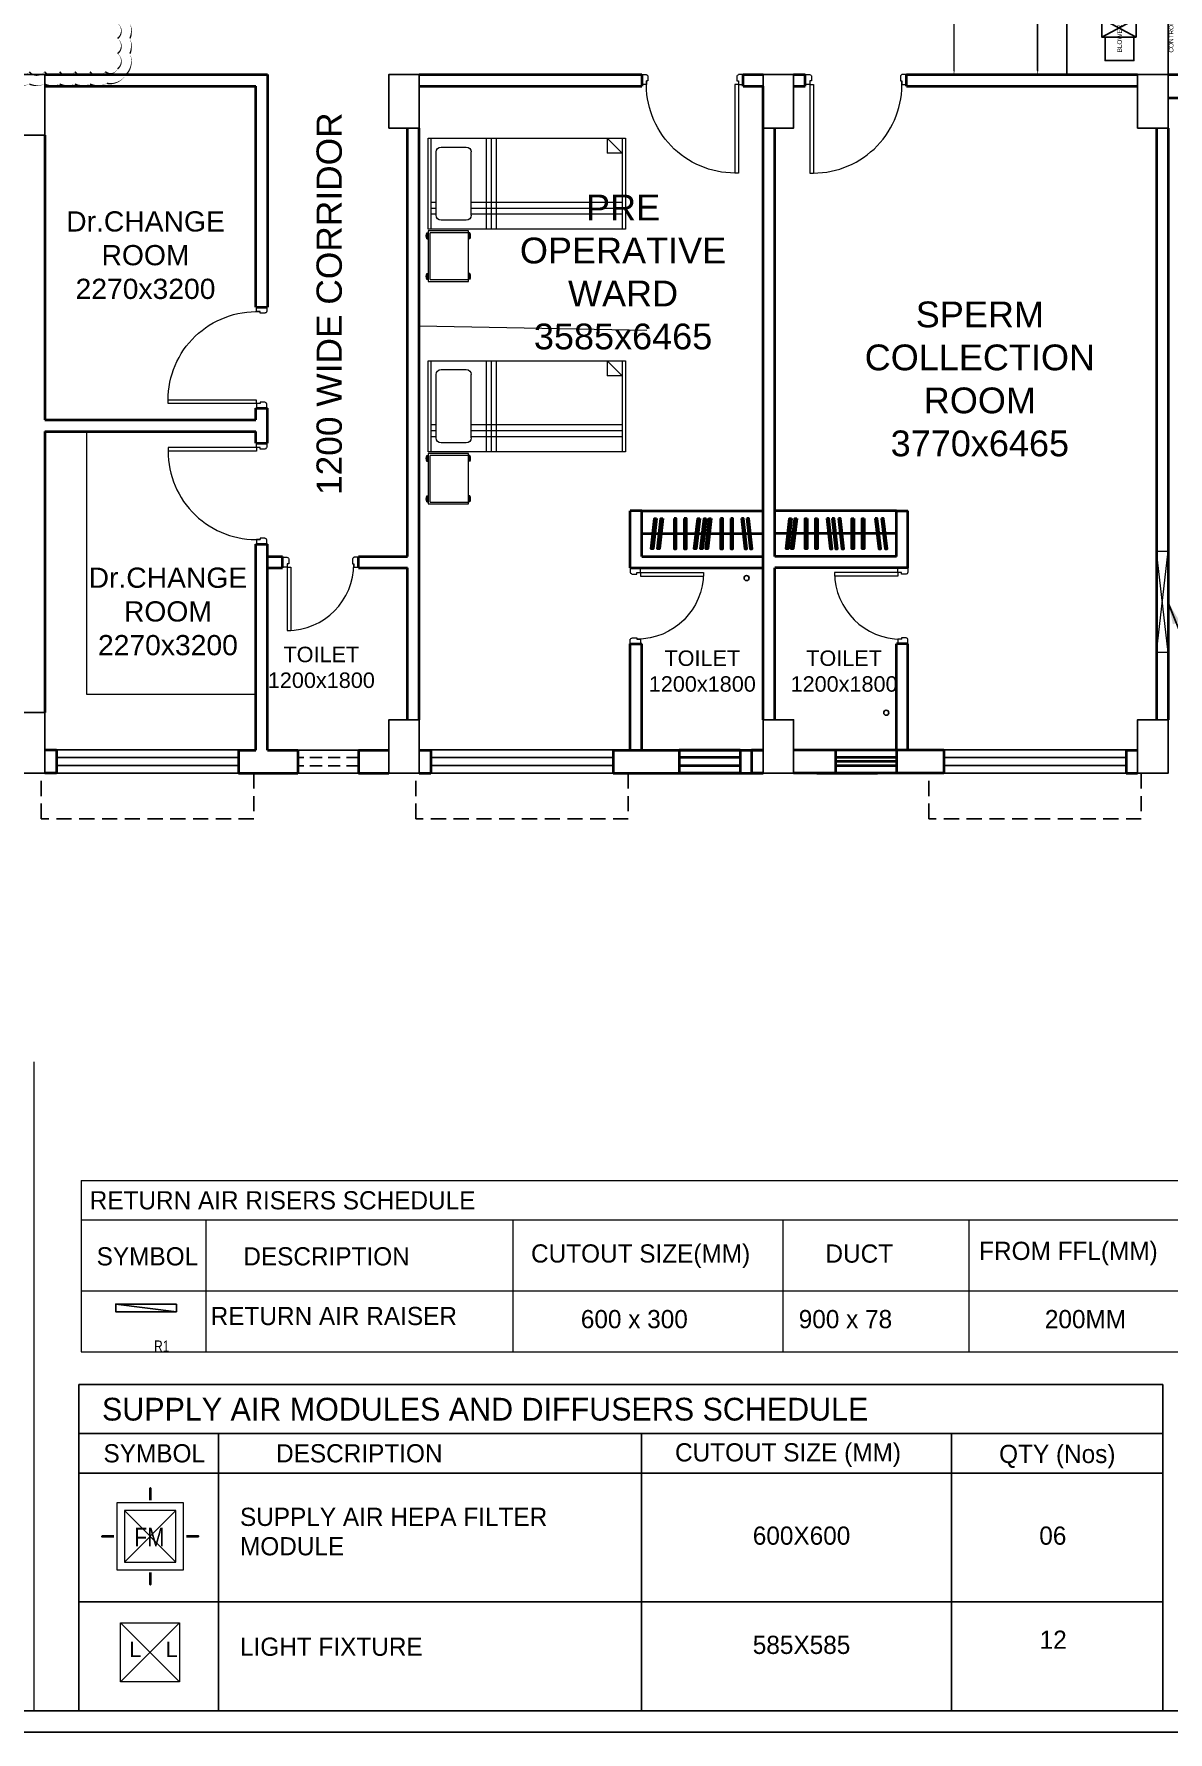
# Model space of a CAD drawing. Header units: millimetres. Extents: x 1327414 to 2139344, y -346496 to -91575.
# Drawn here: x 2096652 to 2107859, y -266856 to -250066 of the extents above; entities that cross this region are included whole.
import ezdxf
from ezdxf.enums import TextEntityAlignment as Align

# ---------------------------------------------------------------- set-up
doc = ezdxf.new("R2010")
doc.units = ezdxf.units.MM
doc.header["$LTSCALE"] = 600
doc.header["$MEASUREMENT"] = 0
doc.header["$PDMODE"] = 35
doc.linetypes.add('DASHED', pattern=[0.75, 0.5, -0.25])
doc.linetypes.add('HIDDEN', pattern=[0.375, 0.25, -0.125])
for name, color, linetype in [('AIR SHOWER', 7, 'Continuous'), ('col', 5, 'Continuous'), ('Dimensions', 7, 'Continuous'), ('Lines', 7, 'Continuous'), ('MEP_HVAC_DRAIN_PIPE', 7, 'Continuous'), ('RCP Legend', 7, 'Continuous'), ('TEXT', 6, 'Continuous'), ('wall', 1, 'Continuous'), ('Window', 4, 'Continuous')]:
    doc.layers.add(name, color=color, linetype=linetype)
for name, color, linetype, lineweight in [('DIM', 7, 'Continuous', 0), ('DOOR', 144, 'Continuous', 13), ('ELBOW_FLANGE', 7, 'Continuous', 0), ('funiture', 30, 'Continuous', 13), ('furniture', 30, 'Continuous', 9), ('MEP_HVAC_RA_RAISERS', 3, 'Continuous', 30), ('MEP_HVAC_SUPPLY_DIFFUSER', 5, 'Continuous', 30), ('P-Wall', 8, 'Continuous', 35), ('Supply Diffusers', 3, 'Continuous', 0), ('toi-fix', 46, 'Continuous', 9), ('WIN', 151, 'Continuous', 9)]:
    doc.layers.add(name, color=color, linetype=linetype, lineweight=lineweight)
doc.layers.add('ELE-42W EMERGENCY DOWN LIGHT', color=7, linetype='Continuous', lineweight=0, true_color=0x608ec6)
doc.styles.add('ARIAL', font='arial.ttf')
doc.styles.add('ARIEL', font='sanss___.ttf', dxfattribs={"width": 0.75})
doc.styles.add('ROMAN', font='arial.ttf', dxfattribs={"width": 0.8})
doc.styles.add('ROMANS', font='romans.shx')
doc.styles.get("Standard").update_dxf_attribs({"font": 'stylu.ttf'})
doc.linetypes.add('ZIGZAG', pattern='A,0.0001,-0.2,[131,ltypeshp.shx,S=0.2,R=0,X=-0.2,Y=0],-0.4,[131,ltypeshp.shx,S=0.2,R=180,X=0.2,Y=0],-0.2', length=0.8001)
doc.dimstyles.new('AEPL1', dxfattribs={"dimtxt": 100, "dimasz": 40, "dimexe": 1.25, "dimexo": 5, "dimtad": 0, "dimdec": 0, "dimtxsty": 'ROMANS', "dimcen": 2.5, "dimclrd": 250, "dimclre": 250, "dimclrt": 7, "dimadec": 0, "dimazin": 0, "dimtfac": 1, "dimtdec": 0, "dimtmove": 0, "dimatfit": 3, "dimfxl": 0, "dimlwd": 0, "dimlwe": 0, "dimarcsym": 0})
doc.dimstyles.new('BIGDFD', dxfattribs={"dimtxt": 8, "dimasz": 4, "dimexe": 1, "dimexo": 2, "dimtad": 1, "dimlfac": 10, "dimtxsty": 'Standard', "dimcen": 2.5, "dimclrd": 5, "dimclre": 3, "dimclrt": 1, "dimadec": 0, "dimazin": 0, "dimtfac": 1, "dimtmove": 0, "dimatfit": 3, "dimfxl": 0, "dimarcsym": 0})
doc.dimstyles.new('BIGDFD$0', dxfattribs={"dimtxt": 8, "dimasz": 4, "dimexe": 1, "dimexo": 2, "dimtad": 1, "dimlfac": 10, "dimtxsty": 'Standard', "dimcen": 2.5, "dimclrd": 5, "dimclre": 3, "dimclrt": 1, "dimadec": 0, "dimazin": 0, "dimtfac": 1, "dimtmove": 0, "dimatfit": 3, "dimfxl": 0, "dimarcsym": 0})
doc.dimstyles.get("Standard").update_dxf_attribs({"dimscale": 1.5, "dimtxt": 150, "dimasz": 150, "dimexe": 100, "dimexo": 100, "dimgap": 0.25, "dimtad": 0, "dimdec": 0, "dimzin": 0, "dimdsep": 46, "dimtxsty": 'ARIAL', "dimcen": 0.09, "dimdle": 100, "dimclrd": 7, "dimclre": 7, "dimclrt": 7, "dimadec": 0, "dimazin": 0, "dimtfac": 1, "dimtdec": 0, "dimtofl": 0, "dimtmove": 0, "dimatfit": 3, "dimfxl": 0, "dimtolj": 1, "dimtzin": 0, "dimarcsym": 0})

# ---------------------------------------------------------------- blocks, each defined once
blk = doc.blocks.new('A$C45A5314D')
at = {"layer": 'furniture', "color": 8, "ltscale": 0.75}
for p, q in [((-1962, 946), (-1950, 946)), ((-1962, 946), (-1950, 946)), ((-1962, 946), (-1962, 887)), ((-1962, 944), (-1950, 944)), ((-1962, 943), (-1950, 943)), ((-1962, 941), (-1950, 941)), ((-1962, 939), (-1950, 939)), ((-1962, 936), (-1950, 936)), ((-1962, 932), (-1950, 932)), ((-1962, 927), (-1950, 927)), ((-1962, 921), (-1950, 921)), ((-1962, 913), (-1950, 913)), ((-1962, 907), (-1950, 907)), ((-1962, 902), (-1950, 902)), ((-1962, 898), (-1950, 898)), ((-1962, 895), (-1950, 895)), ((-1962, 892), (-1950, 892)), ((-1962, 891), (-1950, 891)), ((-1962, 889), (-1950, 889)), ((-1962, 888), (-1950, 888)), ((-1962, 887), (-1950, 887)), ((-1950, 967), (-1550, 967)), ((-1950, 467), (-1950, 967)), ((-1930, 948), (-1930, 487)), ((-1930, 948), (-1550, 948)), ((-1550, 967), (-1550, 467)), ((-1538, 946), (-1550, 946)), ((-1538, 946), (-1550, 946)), ((-1538, 944), (-1550, 944)), ((-1538, 943), (-1550, 943)), ((-1538, 941), (-1550, 941)), ((-1538, 939), (-1550, 939)), ((-1538, 936), (-1550, 936)), ((-1538, 932), (-1550, 932)), ((-1538, 927), (-1550, 927)), ((-1538, 921), (-1550, 921)), ((-1538, 913), (-1550, 913)), ((-1538, 907), (-1550, 907)), ((-1538, 902), (-1550, 902)), ((-1538, 898), (-1550, 898)), ((-1538, 895), (-1550, 895)), ((-1538, 892), (-1550, 892)), ((-1538, 891), (-1550, 891)), ((-1538, 889), (-1550, 889)), ((-1538, 888), (-1550, 888)), ((-1538, 887), (-1550, 887)), ((-1538, 946), (-1538, 887)), ((-1962, 545), (-1950, 545)), ((-1962, 545), (-1950, 545)), ((-1962, 545), (-1962, 486)), ((-1962, 543), (-1950, 543)), ((-1962, 542), (-1950, 542)), ((-1962, 540), (-1950, 540)), ((-1962, 538), (-1950, 538)), ((-1962, 535), (-1950, 535)), ((-1962, 531), (-1950, 531)), ((-1962, 526), (-1950, 526)), ((-1962, 520), (-1950, 520)), ((-1962, 512), (-1950, 512)), ((-1962, 506), (-1950, 506)), ((-1538, 545), (-1550, 545)), ((-1538, 545), (-1550, 545)), ((-1538, 543), (-1550, 543)), ((-1538, 542), (-1550, 542)), ((-1538, 540), (-1550, 540)), ((-1538, 538), (-1550, 538)), ((-1538, 535), (-1550, 535)), ((-1538, 531), (-1550, 531)), ((-1538, 526), (-1550, 526)), ((-1538, 520), (-1550, 520)), ((-1538, 512), (-1550, 512)), ((-1538, 506), (-1550, 506)), ((-1538, 545), (-1538, 486)), ((-1962, 501), (-1950, 501)), ((-1962, 497), (-1950, 497)), ((-1962, 494), (-1950, 494)), ((-1962, 491), (-1950, 491)), ((-1962, 490), (-1950, 490)), ((-1962, 488), (-1950, 488)), ((-1962, 487), (-1950, 487)), ((-1962, 486), (-1950, 486)), ((-1962, 486), (-1950, 486)), ((-1550, 467), (-1950, 467)), ((-1550, 487), (-1930, 487)), ((-1538, 501), (-1550, 501)), ((-1538, 497), (-1550, 497)), ((-1538, 494), (-1550, 494)), ((-1538, 491), (-1550, 491)), ((-1538, 490), (-1550, 490)), ((-1538, 488), (-1550, 488)), ((-1538, 487), (-1550, 487)), ((-1538, 486), (-1550, 486))]:
    blk.add_line(p, q, dxfattribs=at)
at = {"layer": 'furniture', "color": 8}
for p, q in [((0, 450), (-1950, 450)), ((-1950, 450), (-1950, -450)), ((-1920, 450), (-1920, -450)), ((-1572, 362), (-1820, 362)), ((-1377, -450), (-1377, 450)), ((-1327, -450), (-1327, 450)), ((-1277, -450), (-1277, 450)), ((-30, -450), (-30, 450)), ((0, -450), (0, 450)), ((-1920, 300), (-1869, 300)), ((-1920, 241), (-1869, 241)), ((-1920, 182), (-1869, 182)), ((-1869, 313), (-1869, -313)), ((-1523, 313), (-1523, -313)), ((-1523, 300), (-30, 300)), ((-1523, 241), (-30, 241)), ((-1523, 182), (-30, 182)), ((-180, -450), (-30, -300)), ((-180, -450), (-180, -300)), ((-30, -300), (-180, -300)), ((-1950, -450), (0, -450)), ((-1820, -362), (-1572, -362))]:
    blk.add_line(p, q, dxfattribs=at)
at = {"layer": 'furniture', "color": 8, "ltscale": 0.75}
for centre, start, end in [((-1876, 917), 161.0754, 198.9247), ((-1624, 917), 341.0754, 18.9247), ((-1876, 516), 161.0754, 198.9247), ((-1624, 516), 341.0754, 18.9247)]:
    blk.add_arc(centre, 91.1, start, end, dxfattribs=at)
at = {"layer": 'furniture', "color": 8}
for centre, start, end in [((-1820, 313), 90, 180), ((-1572, 313), 0, 90), ((-1820, -313), 180, 270), ((-1572, -313), 270, 0)]:
    blk.add_arc(centre, 49.2, start, end, dxfattribs=at)
blk = doc.blocks.new('A$C19B8274B')
at = {"layer": 'DOOR'}
blk.add_line((-45, 925), (-80, 925), dxfattribs=at)
at = {"layer": 'DOOR', "color": 8}
for p, q in [((-80, 50), (-80, 925)), ((-45, 50), (-45, 925)), ((-45, 50), (-80, 50)), ((-955, -50), (-955, -47.5)), ((-940, -35), (-942.5, -35)), ((-60, -35), (-57.5, -35)), ((-45, -50), (-45, -47.5))]:
    blk.add_line(p, q, dxfattribs=at)
for points in [[(-940, 15), (-955, 15), (-955, 50), (-1000, 50), (-1000, -50), (-955, -50)], [(-940, -35), (-940, 15)], [(-60, 15), (-45, 15), (-45, 50), (0, 50), (0, -50), (-45, -50)], [(-60, -35), (-60, 15)]]:
    blk.add_lwpolyline(points, dxfattribs=at)
for centre, radius, start, end in [((-80, 50), 875, 90, 182.29244), ((-955, -35), 12.5, 270, 0), ((-45, -35), 12.5, 180, 270)]:
    blk.add_arc(centre, radius, start, end, dxfattribs=at)
blk = doc.blocks.new('750')
at = {"layer": 'DOOR', "color": 8}
for p, q in [((-50, 705), (-47.5, 705)), ((-35, 690), (-35, 692.5)), ((-50, 45), (-47.5, 45)), ((-35, 60), (-35, 57.5)), ((50, 45), (50, 80)), ((50, 80), (675, 80)), ((50, 45), (675, 45)), ((675, 45), (675, 80))]:
    blk.add_line(p, q, dxfattribs=at)
for points in [[(15, 690), (15, 705), (50, 705), (50, 750), (-50, 750), (-50, 705)], [(-35, 690), (15, 690)], [(15, 60), (15, 45), (50, 45), (50, 0), (-50, 0), (-50, 45)], [(-35, 60), (15, 60)]]:
    blk.add_lwpolyline(points, dxfattribs=at)
for centre, radius, start, end in [((-35, 705), 12.5, 180, 270), ((15, 45), 660, 0, 90), ((-35, 45), 12.5, 90, 180)]:
    blk.add_arc(centre, radius, start, end, dxfattribs=at)
blk = doc.blocks.new('W1800')
at = {"layer": 'wall', "color": 7}
for p, q in [((0, -58), (0, 173)), ((1800, 173), (1800, -58))]:
    blk.add_line(p, q, dxfattribs=at)
at = {"layer": 'Window'}
for p, q in [((0, 173), (1800, 173)), ((0, 98), (1800, 98)), ((1800, 18), (0, 18)), ((1800, -58), (0, -58))]:
    blk.add_line(p, q, dxfattribs=at)
blk = doc.blocks.new('*D141')
at = {"layer": 'AIR SHOWER', "color": 3, "lineweight": -2, "transparency": 16777216}
for p, q in [((72.8, 197.7), (72.8, 215.6)), ((162.8, 197.7), (162.8, 215.6))]:
    blk.add_line(p, q, dxfattribs=at)
at = {"layer": 'AIR SHOWER', "color": 5, "lineweight": -2, "transparency": 16777216}
blk.add_line((76.8, 214.6), (158.8, 214.6), dxfattribs=at)
at = {"layer": 'AIR SHOWER', "color": 5, "linetype": 'ByBlock', "transparency": 16777216}
for points in [[(76.8, 215.3), (76.8, 214), (72.8, 214.6)], [(158.8, 214), (158.8, 215.3), (162.8, 214.6)]]:
    blk.add_solid(points, dxfattribs=at)
at = {"layer": 'Defpoints', "color": 0, "linetype": 'ByBlock', "transparency": 16777216}
for p in [(162.8, 214.6), (72.8, 195.7), (162.8, 195.7)]:
    blk.add_point(p, dxfattribs=at)
at = {"layer": 'AIR SHOWER', "color": 1, "linetype": 'ByBlock', "transparency": 16777216, "insert": (130.4, 219.3), "char_height": 8, "attachment_point": 5}
blk.add_mtext('W1:900', dxfattribs=at)
blk = doc.blocks.new('*D142')
at = {"layer": 'AIR SHOWER', "color": 3, "lineweight": -2, "transparency": 16777216}
for p, q in [((0, 202.2), (0, 230.1)), ((170, 202.2), (170, 230.1))]:
    blk.add_line(p, q, dxfattribs=at)
at = {"layer": 'AIR SHOWER', "color": 5, "lineweight": -2, "transparency": 16777216}
blk.add_line((166, 229.1), (4, 229.1), dxfattribs=at)
at = {"layer": 'AIR SHOWER', "color": 5, "linetype": 'ByBlock', "transparency": 16777216}
for points in [[(4, 229.7), (4, 228.4), (0, 229.1)], [(166, 228.4), (166, 229.7), (170, 229.1)]]:
    blk.add_solid(points, dxfattribs=at)
at = {"layer": 'Defpoints', "color": 0, "linetype": 'ByBlock', "transparency": 16777216}
for p in [(0, 229.1), (0, 200.2), (170, 200.2)]:
    blk.add_point(p, dxfattribs=at)
at = {"layer": 'AIR SHOWER', "color": 1, "linetype": 'ByBlock', "transparency": 16777216, "insert": (115.3, 233.7), "char_height": 8, "attachment_point": 5}
blk.add_mtext('W:1700', dxfattribs=at)
blk = doc.blocks.new('nolllw new')
for p, q in [((-139, 14), (-138, 15)), ((-124, 16), (-137, 16)), ((-123, 15), (-107, -15)), ((-113, 14), (-3, 14)), ((8, 15), (-8, -15)), ((9, 16), (22, 16)), ((23, 14), (23, 16)), ((23, 14), (23, 15)), ((-100, -16), (-106, -16)), ((-15, -16), (-9, -16))]:
    blk.add_line(p, q)
at = {"color": 19}
for p, q in [((-124, 16), (-58, 16)), ((9, 16), (-58, 16)), ((-100, -34), (-15, -34))]:
    blk.add_line(p, q, dxfattribs=at)
at = {"color": 1}
for p, q in [((-75, 15), (-75, 11)), ((-41, 15), (-41, 11)), ((-100, -27), (-100, -34)), ((-15, -27), (-15, -34))]:
    blk.add_line(p, q, dxfattribs=at)
at = {"color": 3}
for p, q in [((-113, -5), (-113, -13)), ((-110, -16), (-110, -16)), ((-109, -17), (-101, -34)), ((-100, -34), (-100, -34)), ((-15, -34), (-15, -34)), ((-7, -17), (-14, -34)), ((-6, -16), (-5, -16)), ((-2, -5), (-2, -13))]:
    blk.add_line(p, q, dxfattribs=at)
for centre, radius, start, end in [((-137, 15), 1, 90, 159.381), ((-124, 15), 1, 27.8597, 90), ((9, 15), 1, 90, 152.1403), ((22, 15), 1, 20.619, 90), ((-106, -15), 1, 207.8597, 270), ((-100, -15), 1, 270, 343.3261), ((-61, -27), 40.2, 161.5212, 163.3261), ((-54, -27), 40.2, 16.6739, 18.4788), ((-15, -15), 1, 196.6739, 270), ((-9, -15), 1, 270, 332.1403)]:
    blk.add_arc(centre, radius, start, end)
at = {"color": 1}
for centre, radius, start, end in [((-61, -27), 39.2, 111.5891, 180), ((-74, 15), 0.396, 106.6984, 167.5275), ((-76, 11), 1, 291.5891, 0), ((-41, 15), 0.396, 12.4725, 73.3016), ((-40, 11), 1, 180, 248.4109), ((-54, -27), 39.2, 0, 68.4109)]:
    blk.add_arc(centre, radius, start, end, dxfattribs=at)
at = {"color": 3}
for centre, radius, start, end in [((-110, -13), 3, 180, 270), ((-110, -17), 1, 24.7129, 90), ((-100, -34), 0.5, 204.7129, 270), ((-15, -34), 0.5, 270, 335.2871), ((-6, -17), 1, 90, 155.2871), ((-5, -13), 3, 270, 0)]:
    blk.add_arc(centre, radius, start, end, dxfattribs=at)
blk = doc.blocks.new('*D144')
at = {"layer": 'AIR SHOWER', "color": 3, "lineweight": -2, "transparency": 16777216}
for p, q in [((172, 200.2), (208, 200.2)), ((172, 100.2), (208, 100.2))]:
    blk.add_line(p, q, dxfattribs=at)
at = {"layer": 'AIR SHOWER', "color": 5, "lineweight": -2, "transparency": 16777216}
blk.add_line((207, 104.2), (207, 196.2), dxfattribs=at)
at = {"layer": 'AIR SHOWER', "color": 5, "linetype": 'ByBlock', "transparency": 16777216}
for points in [[(207.7, 196.2), (206.4, 196.2), (207, 200.2)], [(206.4, 104.2), (207.7, 104.2), (207, 100.2)]]:
    blk.add_solid(points, dxfattribs=at)
at = {"layer": 'Defpoints', "color": 0, "linetype": 'ByBlock', "transparency": 16777216}
for p in [(170, 200.2), (207, 200.2), (170, 100.2)]:
    blk.add_point(p, dxfattribs=at)
at = {"layer": 'AIR SHOWER', "color": 1, "linetype": 'ByBlock', "transparency": 16777216, "insert": (202.4, 155.3), "char_height": 8, "attachment_point": 5, "rotation": 90}
blk.add_mtext('D:1000', dxfattribs=at)
blk = doc.blocks.new('*D145')
at = {"layer": 'AIR SHOWER', "color": 3, "lineweight": -2, "transparency": 16777216}
for p, q in [((166, 195.7), (188.8, 195.7)), ((166, 104.7), (188.8, 104.7))]:
    blk.add_line(p, q, dxfattribs=at)
at = {"layer": 'AIR SHOWER', "color": 5, "lineweight": -2, "transparency": 16777216}
blk.add_line((187.8, 191.7), (187.8, 108.7), dxfattribs=at)
at = {"layer": 'AIR SHOWER', "color": 5, "linetype": 'ByBlock', "transparency": 16777216}
for points in [[(188.5, 191.7), (187.2, 191.7), (187.8, 195.7)], [(187.2, 108.7), (188.5, 108.7), (187.8, 104.7)]]:
    blk.add_solid(points, dxfattribs=at)
at = {"layer": 'Defpoints', "color": 0, "linetype": 'ByBlock', "transparency": 16777216}
for p in [(164, 195.7), (164, 104.7), (187.8, 104.7)]:
    blk.add_point(p, dxfattribs=at)
at = {"layer": 'AIR SHOWER', "color": 1, "linetype": 'ByBlock', "transparency": 16777216, "insert": (183.2, 150.2), "char_height": 8, "attachment_point": 5, "rotation": 90}
blk.add_mtext('D1:910', dxfattribs=at)
blk = doc.blocks.new('*D165')
at = {"layer": 'Defpoints', "color": 0, "transparency": 16777216}
for p in [(2105744, -248166), (2106196, -248166), (2106196, -250466)]:
    blk.add_point(p, dxfattribs=at)
at = {"layer": 'Dimensions', "color": 250, "lineweight": 0, "transparency": 16777216}
for p, q in [((2106191, -248166), (2105743, -248166)), ((2105744, -248206), (2105744, -249139)), ((2105744, -250426), (2105744, -249492)), ((2106191, -250466), (2105743, -250466))]:
    blk.add_line(p, q, dxfattribs=at)
at = {"layer": 'Dimensions', "color": 250, "transparency": 16777216}
for points in [[(2105751, -248206), (2105738, -248206), (2105744, -248166)], [(2105738, -250426), (2105751, -250426), (2105744, -250466)]]:
    blk.add_solid(points, dxfattribs=at)
at = {"layer": 'Dimensions', "color": 7, "transparency": 16777216, "insert": (2105744, -249316), "char_height": 100, "attachment_point": 5, "rotation": 90, "style": 'ROMANS'}
blk.add_mtext('2300', dxfattribs=at)
blk = doc.blocks.new('54W EME')
for p, q in [((-293, 292), (292, -293)), ((292, 292), (-293, -293))]:
    blk.add_line(p, q)
at = {"layer": 'ELE-42W EMERGENCY DOWN LIGHT'}
blk.add_lwpolyline([(-293, -293), (-293, 292), (292, 292), (292, -293)], close=True, dxfattribs=at)
at = {"char_height": 154, "width": 324.96, "attachment_point": 1, "style": 'ARIAL'}
for insert in [(-207, 107), (153, 107)]:
    blk.add_mtext('L', dxfattribs=dict(at, insert=insert))
blk = doc.blocks.new('RAISER 400X400MM')
at = {"layer": 'MEP_HVAC_RA_RAISERS', "lineweight": 25}
blk.add_line((2003785, 80177), (2004185, 80127), dxfattribs=at)
blk.add_lwpolyline([(2004185, 80177), (2003785, 80177), (2003785, 80127), (2004185, 80127)], close=True, dxfattribs=at)
blk.add_lwpolyline([(2003985, 80106, 0, 44.3, 0), (2003985, 80054, 0, 0, 0), (2003985, 79970, 0, 0, 0), (2004052, 79970, 0, 0, 0), (2003869, 79927, 0, 0, 0), (2003970, 79927, 0, 0, 0), (2003970, 79863, 0, 0, 0)], format="xyseb", dxfattribs=at)
at = {"layer": 'MEP_HVAC_RA_RAISERS', "lineweight": 25, "insert": (2004038, 79937), "char_height": 75, "width": 116.1, "attachment_point": 1, "style": 'ARIEL'}
blk.add_mtext('R1', dxfattribs=at)
blk = doc.blocks.new('FM3')
at = {"layer": 'Supply Diffusers'}
for p, q in [((235, -235), (-235, 235)), ((-235, -235), (235, 235))]:
    blk.add_line(p, q, dxfattribs=at)
at = {"layer": 'Supply Diffusers', "color": 7}
for points in [[(1, 451, 0, 150, 0), (1, 391, 25, 25, 0), (1, 330, 25, 25, 0)], [(-451, -1, 0, 150, 0), (-391, -1, 25, 25, 0), (-330, -1, 25, 25, 0)], [(451, 1, 0, 150, 0), (390, 1, 25, 25, 0), (330, 1, 25, 25, 0)], [(1, -451, 0, 150, 0), (1, -390, 25, 25, 0), (1, -330, 25, 25, 0)]]:
    blk.add_lwpolyline(points, format="xyseb", dxfattribs=at)
at = {"layer": 'Supply Diffusers', "linetype": 'DASHED', "ltscale": 5}
blk.add_lwpolyline([(-305, -305), (305, -305), (305, 305), (-305, 305)], close=True, dxfattribs=at)
at = {"layer": 'Supply Diffusers'}
blk.add_lwpolyline([(-235, -235), (235, -235), (235, 235), (-235, 235)], close=True, dxfattribs=at)
at = {"layer": 'Supply Diffusers', "style": 'ROMAN', "width": 0.8}
blk.add_text('FM', height=170, dxfattribs=at).set_placement((-144, -90))
blk = doc.blocks.new('SA DIFFUSER 600X600MM')
at = {"layer": 'Supply Diffusers', "color": 1, "xscale": 0.9836065573758823, "yscale": 0.9836065573758823, "zscale": 0.9836065573758823}
blk.add_blockref('FM3', (1302830, -127949, 14385), dxfattribs=at)
blk = doc.blocks.new('AIR SHOWER')
at = {"layer": 'AIR SHOWER'}
h = blk.add_hatch(dxfattribs=at)
h.set_pattern_fill('ANSI37', color=8, scale=0.24, angle=180, style=0)
h.set_pattern_definition([(45, (-36516.70436, 5170.6153), (-0.538815367, 0.538815367), []), (135, (-36516.70436, 5170.6153), (-0.538815367, -0.538815367), [])])
h.paths.add_polyline_path([(63.7649, 110.1138), (54.9235, 110.1138), (54.9235, 189.8012), (63.7649, 189.8012)])
h = blk.add_hatch(dxfattribs=at)
h.set_pattern_fill('ANSI37', color=8, scale=0.24, angle=180, style=0)
h.set_pattern_definition([(45, (-52704.6564, 3586.6221), (-0.538815367, 0.538815367), []), (135, (-52704.6564, 3586.6221), (-0.538815367, -0.538815367), [])])
h.paths.add_polyline_path([(54.9235, 189.5272), (63.7649, 189.5272), (63.7649, 182.3028), (54.9235, 182.3028)])
at = {"layer": 'AIR SHOWER', "color": 8}
for p, q in [((159.5, 200.2351), (159.5, 300.4701)), ((164, 300.4701), (159.5, 300.4701)), ((164, 300.4701), (164, 200.2351)), ((171.05, 295.4201), (164, 295.4201)), ((171.05, 293.5201), (164, 293.5201)), ((159.5, 265.8021), (160.1, 265.8021)), ((160.1, 234.8021), (160.1, 265.8021)), ((160.1, 264.3021), (163.4, 264.3021)), ((163.4, 265.8021), (163.4, 234.8021)), ((163.4, 265.8021), (164, 265.8021)), ((160.1, 236.3021), (163.4, 236.3021)), ((159.5, 234.8021), (160.1, 234.8021)), ((163.4, 234.8021), (164, 234.8021)), ((0, 100.2351), (0, 200.2351)), ((0, 200.2351), (170, 200.2351)), ((63.7649, 200.2351), (63.7649, 195.7351)), ((63.7649, 100.2351), (63.7649, 200.2351)), ((63.7649, 195.7351), (164, 195.7351)), ((72.7649, 195.7351), (164, 195.7351)), ((72.7649, 195.7351), (72.7649, 104.7351)), ((162.7649, 195.7351), (162.7649, 104.7351)), ((162.7649, 195.7351), (162.7649, 104.7351)), ((164, 200.2351), (164, 195.7351)), ((170, 100.2351), (170, 200.2351)), ((170, 100.2351), (170, 200.2351)), ((54.9235, 165.7555), (36.841, 131.8309)), ((54.9235, 131.8309), (36.841, 165.7555)), ((63.7649, 104.7351), (164, 104.7351)), ((63.7649, 104.7351), (63.7649, 100.2351)), ((164, 100.2351), (164, 104.7351)), ((0, 100.2351), (170, 100.2351)), ((159.5, 100.2351), (159.5, 0)), ((164, 0), (164, 100.2351)), ((159.5, 65.6681), (160.1, 65.6681)), ((160.1, 65.6681), (160.1, 34.6681)), ((160.1, 64.1681), (163.4, 64.1681)), ((163.4, 34.6681), (163.4, 65.6681)), ((163.4, 65.6681), (164, 65.6681)), ((159.5, 34.6681), (160.1, 34.6681)), ((160.1, 36.1681), (163.4, 36.1681)), ((163.4, 34.6681), (164, 34.6681)), ((164, 0), (159.5, 0)), ((171.05, 6.95), (164, 6.95)), ((171.05, 5.05), (164, 5.05))]:
    blk.add_line(p, q, dxfattribs=at)
for points in [[(63.7649, 190.0987), (54.9235, 190.0987), (54.9235, 110.1138), (63.7649, 110.1138)], [(86.4277, 195.7351), (72.7649, 195.7351), (72.7649, 191.2865), (86.4277, 191.2865)], [(74.6432, 195.334), (85.2425, 195.334), (85.2425, 195.7351), (74.6432, 195.7351)], [(36.841, 162.4912), (13.6037, 162.4912), (13.6037, 133.8537), (36.841, 133.8537)], [(54.9235, 165.7555), (36.841, 165.7555), (36.841, 131.8309), (54.9235, 131.8309)], [(86.4277, 104.7351), (72.7649, 104.7351), (72.7649, 109.1836), (86.4277, 109.1836)], [(74.6432, 105.1361), (85.2425, 105.1361), (85.2425, 104.7351), (74.6432, 104.7351)], [(22.7846, 100.2351), (32.79, 100.2351), (32.79, 100.2351), (22.7846, 100.2351)], [(22.7846, 100.2351), (34.2228, 100.2351), (34.2228, 99.8821), (22.7846, 99.8821)], [(38.3459, 100.2351), (39.8996, 100.2351), (39.8996, 99.8823), (38.3459, 99.8823)]]:
    blk.add_lwpolyline(points, close=True, dxfattribs=at)
at = {"layer": 'AIR SHOWER', "color": 8, "lineweight": 0}
for centre, start, end in [((164, 200.2351), 90, 180), ((164, 100.2351), 180, 270)]:
    blk.add_arc(centre, 100.2351, start, end, dxfattribs=at)
at = {"layer": 'AIR SHOWER', "color": 8}
for centre in [(171.05, 294.4701), (171.05, 6)]:
    blk.add_arc(centre, 0.95, 270, 90, dxfattribs=at)
at = {"layer": 'AIR SHOWER', "color": 8, "xscale": -0.1, "yscale": 0.1, "zscale": 0.1}
for p, rotation in [((164.3039, 177.8504), 89.99999999999997), ((71.3723, 172.6198), 269.9999999999856), ((164.3039, 127.8504), 89.99999999999997), ((71.3723, 122.6198), 269.9999999999856)]:
    blk.add_blockref('nolllw new', p, dxfattribs=dict(at, rotation=rotation))
at = {"layer": 'AIR SHOWER', "color": 8}
for s, height, p in [('EXIT', 9.14932, (105.2922, 244.8428)), ('AIR SHOWER', 9.14932, (82.7486, 148.4504)), ('BLOWER', 4.57466, (21.8029, 145.8279)), ('CONTROLS', 4.57466, (21.5589, 94.8755)), ('ENTRY', 9.14932, (107.2005, 68.4017))]:
    blk.add_text(s, height=height, dxfattribs=at).set_placement(p)
for base, p1, p2, angle, text, dimstyle, picture, middle in [((0, 229.071), (170, 200.2351), (0, 200.2351), 180, 'W:1700', 'BIGDFD', '*D142', (115.3408, 229.071)), ((162.7649, 214.648), (72.7649, 195.7351), (162.7649, 195.7351), 180, 'W1:900', 'BIGDFD', '*D141', (130.4357, 214.648)), ((207.0183, 200.2351), (170, 100.2351), (170, 200.2351), 90, 'D:<>', 'BIGDFD$0', '*D144', (207.0183, 155.2726))]:
    dim = blk.add_linear_dim(base=base, p1=p1, p2=p2, angle=angle, text=text, dimstyle=dimstyle, dxfattribs=at)
    dim.commit()
    dim.dimension.update_dxf_attribs({"geometry": picture, "text_midpoint": middle, "dimtype": 128})
dim = blk.add_linear_dim(base=(187.8331, 104.7351), p1=(164, 195.7351), p2=(164, 104.7351), angle=90, text='D1:<>', dimstyle='BIGDFD$0', dxfattribs=at)
dim.commit()
dim.dimension.update_dxf_attribs({"geometry": '*D145', "text_midpoint": (183.2081, 150.2351)})

msp = doc.modelspace()

# ---------------------------------------------------------------- linework, layer by layer
for points in [[(2124380.5, -238045.4), (2124380.5, -266855.7), (2083807.4, -266855.7), (2083807.4, -238045.4)], [(2124171.8, -238254.1), (2124171.8, -266647.1), (2084016, -266647.1), (2084016, -238254.1)]]:
    msp.add_lwpolyline(points, close=True)
at = {"layer": 'col'}
for points in [[(2096409.1, -251065.8), (2096759.1, -251065.8), (2096759.1, -250465.8), (2096409.1, -250465.8)], [(2100159.1, -250995.8), (2100459.1, -250995.8), (2100459.1, -250465.8), (2100159.1, -250465.8)], [(2103859.1, -250995.8), (2104159.1, -250995.8), (2104159.1, -250465.8), (2103859.1, -250465.8)], [(2107559.1, -250995.8), (2107859.1, -250995.8), (2107859.1, -250465.8), (2107559.1, -250465.8)], [(2096409.1, -257375.8), (2096759.1, -257375.8), (2096759.1, -256775.8), (2096409.1, -256775.8)], [(2100159.1, -257375.8), (2100459.1, -257375.8), (2100459.1, -256845.8), (2100159.1, -256845.8)], [(2103859.1, -257375.8), (2104159.1, -257375.8), (2104159.1, -256845.8), (2103859.1, -256845.8)], [(2107559.1, -257375.8), (2107859.1, -257375.8), (2107859.1, -256845.8), (2107559.1, -256845.8)]]:
    msp.add_lwpolyline(points, close=True, dxfattribs=at)
at = {"layer": 'DIM', "color": 5}
msp.add_lwpolyline([(2097599.8, -249960.4, 0, 15, -0.201399), (2097599.8, -250110.4, 0, 15, -0.201399), (2097599.8, -250260.4, 0, 15, -0.3077757), (2097556.6, -250473.9, 0, 15, -0.3098283), (2097371.8, -250553.8, 0, 15, -0.225144), (2097205.9, -250561.3, 0, 15, -0.201399), (2097055.9, -250561.3, 0, 15, -0.201399), (2096905.9, -250561.3, 0, 15, -0.201399), (2096755.9, -250561.3, 0, 15, -0.201399), (2096605.9, -250561.3, 0, 15, -0.201399), (2096455.9, -250561.3, 0, 15, -0.201399), (2096305.9, -250561.3, 0, 15, -0.201399), (2096155.9, -250561.3, 0, 15, -0.2144985), (2095997.1, -250557.3, 0, 15, -0.3154019), (2095796.9, -250489.7, 0, 15, -0.3151164), (2095749.9, -250272.6, 0, 15, -0.201399), (2095749.9, -250122.6, 0, 15, -0.201399), (2095749.9, -249972.6, 0, 15, -0.201399)], format="xyseb", dxfattribs=at)
at = {"layer": 'DIM', "color": 1}
msp.add_lwpolyline([(2097477.4, -249960.4, 0, 15, -0.5), (2097477.4, -250110.4, 0, 15, -0.5), (2097477.4, -250260.4, 0, 15, -0.5), (2097477.4, -250410.4, 0, 15, -0.5), (2097355.9, -250438.9, 0, 15, -0.5), (2097205.9, -250438.9, 0, 15, -0.5), (2097055.9, -250438.9, 0, 15, -0.5), (2096905.9, -250438.9, 0, 15, -0.5), (2096755.9, -250438.9, 0, 15, -0.5), (2096605.9, -250438.9, 0, 15, -0.5), (2096455.9, -250438.9, 0, 15, -0.5), (2096305.9, -250438.9, 0, 15, -0.5), (2096155.9, -250438.9, 0, 15, -0.5), (2096005.9, -250438.9, 0, 15, -0.5), (2095872.3, -250422.6, 0, 15, -0.5), (2095872.3, -250272.6, 0, 15, -0.5), (2095872.3, -250122.6, 0, 15, -0.5), (2095872.3, -249972.6, 0, 15, -0.5)], format="xyseb", dxfattribs=at)
at = {"layer": 'ELBOW_FLANGE'}
msp.add_line((2096651.6, -260228.7), (2096651.6, -266647.1), dxfattribs=at)
at = {"layer": 'funiture', "color": 8}
msp.add_lwpolyline([(2098844.1, -256595.8), (2097174.1, -256595.8), (2097174.1, -253995.8)], dxfattribs=at)
at = {"layer": 'furniture', "color": 8, "linetype": 'ZIGZAG', "ltscale": 0.5}
msp.add_line((2102709.1, -252996.8), (2100459.1, -252954.7), dxfattribs=at)
at = {"layer": 'Lines', "linetype": 'HIDDEN'}
for points in [[(2098824.1, -257375.8), (2098824.1, -257825.8), (2096724.1, -257825.8), (2096724.1, -257375.8)], [(2102524.1, -257375.8), (2102524.1, -257825.8), (2100424.1, -257825.8), (2100424.1, -257375.8)], [(2107594.1, -257375.8), (2107594.1, -257825.8), (2105494.1, -257825.8), (2105494.1, -257375.8)]]:
    msp.add_lwpolyline(points, dxfattribs=at)
at = {"layer": 'MEP_HVAC_DRAIN_PIPE', "linetype": 'ByBlock'}
for centre in [(2103694.7, -255445.8), (2105074.1, -256777)]:
    msp.add_circle(centre, 25, dxfattribs=at)
at = {"layer": 'P-Wall', "color": 8, "linetype": 'Continuous'}
for p, q in [((2096759.1, -250465.8), (2098959.1, -250465.8)), ((2100459.1, -250465.8), (2102659.1, -250465.8)), ((2103659.1, -250580.8), (2103659.1, -250465.8)), ((2103659.1, -250465.8), (2103859.1, -250465.8)), ((2104159.1, -250465.8), (2104274.1, -250465.8)), ((2104274.1, -250580.8), (2104274.1, -250465.8)), ((2105274.1, -250465.8), (2107559.1, -250465.8)), ((2105274.1, -250580.8), (2105274.1, -250465.8)), ((2107859.1, -250465.8), (2108149.1, -250465.8)), ((2096759.1, -250580.8), (2098844.1, -250580.8)), ((2100459.1, -250580.8), (2102659.1, -250580.8)), ((2103659.1, -250580.8), (2103859.1, -250580.8)), ((2104159.1, -250580.8), (2104274.1, -250580.8)), ((2105274.1, -250580.8), (2107559.1, -250580.8)), ((2107859.1, -250695.8), (2108149.1, -250695.8)), ((2096759.1, -251065.8), (2096759.1, -253880.8)), ((2098844.1, -252765.8), (2098959.1, -252765.8)), ((2098844.1, -253765.8), (2098959.1, -253765.8)), ((2096759.1, -253880.8), (2098844.1, -253880.8)), ((2096759.1, -253995.8), (2096759.1, -256775.8)), ((2096759.1, -253995.8), (2098844.1, -253995.8)), ((2098844.1, -254110.8), (2098959.1, -254110.8)), ((2098844.1, -255110.8), (2098959.1, -255110.8)), ((2099259.1, -257145.8), (2099259.1, -257375.8)), ((2099859.1, -257145.8), (2099859.1, -257375.8))]:
    msp.add_line(p, q, dxfattribs=at)
at = {"layer": 'P-Wall', "color": 8}
for p, q in [((2098959.1, -250465.8), (2098959.1, -252765.8)), ((2102659.1, -250465.8), (2102659.1, -250580.8)), ((2098844.1, -252765.8), (2098844.1, -250580.8)), ((2103859.1, -255460.8), (2103859.1, -250580.8)), ((2100344.1, -255230.8), (2100344.1, -250995.8)), ((2100459.1, -256845.8), (2100459.1, -250995.8)), ((2103974.1, -255230.8), (2103974.1, -250995.8)), ((2107744.1, -250995.8), (2107744.1, -256845.8)), ((2107859.1, -250995.8), (2107859.1, -256845.8)), ((2098844.1, -253880.8), (2098844.1, -253765.8)), ((2098959.1, -254110.8), (2098959.1, -253765.8)), ((2098844.1, -254110.8), (2098844.1, -253995.8)), ((2102659.1, -254780.8), (2102544.1, -254780.8)), ((2102544.1, -255345.8), (2102544.1, -254780.8)), ((2102659.1, -255230.8), (2102659.1, -254780.8)), ((2102659.1, -254780.8), (2103859.1, -254780.8)), ((2105174.1, -254780.8), (2103974.1, -254780.8)), ((2105174.1, -254780.8), (2105289.1, -254780.8)), ((2105174.1, -255230.8), (2105174.1, -254780.8)), ((2105289.1, -255345.8), (2105289.1, -254780.8)), ((2102659.1, -255005.8), (2103859.1, -255005.8)), ((2105174.1, -255005.8), (2103974.1, -255005.8)), ((2098844.1, -257145.8), (2098844.1, -255110.8)), ((2098959.1, -257145.8), (2098959.1, -255110.8)), ((2098959.1, -255230.8), (2099109.1, -255230.8)), ((2098959.1, -255345.8), (2099109.1, -255345.8)), ((2099109.1, -255345.8), (2099109.1, -255230.8)), ((2099859.1, -255345.8), (2099859.1, -255230.8)), ((2099859.1, -255230.8), (2100344.1, -255230.8)), ((2099859.1, -255345.8), (2100344.1, -255345.8)), ((2100344.1, -256845.8), (2100344.1, -255345.8)), ((2102544.1, -255345.8), (2103859.1, -255345.8)), ((2102659.1, -255230.8), (2103859.1, -255230.8)), ((2103859.1, -256845.8), (2103859.1, -255345.8)), ((2105174.1, -255230.8), (2103974.1, -255230.8)), ((2105289.1, -255345.8), (2103974.1, -255345.8)), ((2103974.1, -256845.8), (2103974.1, -255345.8)), ((2102544.1, -256095.8), (2102659.1, -256095.8)), ((2102544.1, -257145.8), (2102544.1, -256095.8)), ((2102659.1, -257145.8), (2102659.1, -256095.8)), ((2105289.1, -256095.8), (2105174.1, -256095.8)), ((2105174.1, -257145.8), (2105174.1, -256095.8)), ((2105289.1, -257145.8), (2105289.1, -256095.8)), ((2096874.1, -257145.8), (2096759.1, -257145.8)), ((2096874.1, -257145.8), (2096874.1, -257375.8)), ((2098674.1, -257145.8), (2098844.1, -257145.8)), ((2098674.1, -257145.8), (2098674.1, -257375.8)), ((2098959.1, -257145.8), (2099259.1, -257145.8)), ((2099859.1, -257145.8), (2100159.1, -257145.8)), ((2100459.1, -257145.8), (2100574.1, -257145.8)), ((2100574.1, -257145.8), (2100574.1, -257375.8)), ((2102374.1, -257145.8), (2102544.1, -257145.8)), ((2102374.1, -257145.8), (2102374.1, -257375.8)), ((2102374.1, -257145.8), (2103859.1, -257145.8)), ((2102374.1, -257145.8), (2102374.1, -257375.8)), ((2102659.1, -257145.8), (2103029.1, -257145.8)), ((2103629.1, -257145.8), (2103029.1, -257145.8)), ((2103029.1, -257145.8), (2103029.1, -257375.8)), ((2103629.1, -257220.8), (2103029.1, -257220.8)), ((2103629.1, -257145.8), (2103859.1, -257145.8)), ((2103629.1, -257145.8), (2103629.1, -257375.8)), ((2103744.1, -257145.8), (2103744.1, -257375.8)), ((2103859.1, -257145.8), (2103744.1, -257145.8)), ((2104389.1, -257145.8), (2104159.1, -257145.8)), ((2104389.1, -257145.8), (2104159.1, -257145.8)), ((2105644.1, -257145.8), (2104159.1, -257145.8)), ((2104989.1, -257145.8), (2104389.1, -257145.8)), ((2104989.1, -257145.8), (2104389.1, -257145.8)), ((2104574.1, -257145.8), (2104574.1, -257375.8)), ((2104574.1, -257145.8), (2104574.1, -257375.8)), ((2105174.1, -257220.8), (2104574.1, -257220.8)), ((2105174.1, -257220.8), (2104574.1, -257220.8)), ((2105174.1, -257145.8), (2104989.1, -257145.8)), ((2105174.1, -257145.8), (2104989.1, -257145.8)), ((2105174.1, -257145.8), (2105174.1, -257375.8)), ((2105174.1, -257145.8), (2105174.1, -257375.8)), ((2105644.1, -257145.8), (2105644.1, -257375.8)), ((2107444.1, -257145.8), (2107559.1, -257145.8)), ((2107444.1, -257145.8), (2107444.1, -257375.8)), ((2107444.1, -257145.8), (2107444.1, -257375.8)), ((2107444.1, -257145.8), (2107559.1, -257145.8)), ((2096874.1, -257375.8), (2096759.1, -257375.8)), ((2098674.1, -257375.8), (2099259.1, -257375.8)), ((2099859.1, -257375.8), (2100159.1, -257375.8)), ((2100459.1, -257375.8), (2100574.1, -257375.8)), ((2102374.1, -257375.8), (2103029.1, -257375.8)), ((2102374.1, -257375.8), (2103859.1, -257375.8)), ((2103629.1, -257300.8), (2103029.1, -257300.8)), ((2103629.1, -257375.8), (2103029.1, -257375.8)), ((2103629.1, -257375.8), (2103859.1, -257375.8)), ((2103859.1, -257375.8), (2103744.1, -257375.8)), ((2104389.1, -257375.8), (2104159.1, -257375.8)), ((2105644.1, -257375.8), (2104159.1, -257375.8)), ((2104989.1, -257375.8), (2104389.1, -257375.8)), ((2104389.1, -257375.8), (2104989.1, -257375.8)), ((2105174.1, -257260.8), (2104574.1, -257260.8)), ((2105174.1, -257300.8), (2104574.1, -257300.8)), ((2107444.1, -257375.8), (2107559.1, -257375.8))]:
    msp.add_line(p, q, dxfattribs=at)
at = {"layer": 'P-Wall'}
for points in [[(2102804.7, -254858.2), (2102771.1, -255156.8), (2102751.2, -255155), (2102784.8, -254856.5), (2102804.7, -254858.2)], [(2102867.2, -254858.2), (2102833.6, -255156.8), (2102813.7, -255155), (2102847.3, -254856.5), (2102867.2, -254858.2)], [(2102977.1, -254857.5), (2102977.1, -255157.5), (2102997.1, -255157.5), (2102997.1, -254857.5), (2102977.1, -254857.5)], [(2103078.7, -254857.5), (2103078.7, -255157.5), (2103098.7, -255157.5), (2103098.7, -254857.5), (2103078.7, -254857.5)], [(2103230.7, -254858.2), (2103197.1, -255156.8), (2103177.2, -255155), (2103210.8, -254856.5), (2103230.7, -254858.2)], [(2103293.2, -254858.2), (2103259.6, -255156.8), (2103239.7, -255155), (2103273.3, -254856.5), (2103293.2, -254858.2)], [(2103345.2, -254858.2), (2103311.6, -255156.8), (2103291.7, -255155), (2103325.3, -254856.5), (2103345.2, -254858.2)], [(2103438, -254857.5), (2103438, -255157.5), (2103458, -255157.5), (2103458, -254857.5), (2103438, -254857.5)], [(2103539.6, -254857.5), (2103539.6, -255157.5), (2103559.6, -255157.5), (2103559.6, -254857.5), (2103539.6, -254857.5)], [(2103643.7, -254858.2), (2103677.3, -255156.8), (2103697.2, -255155), (2103663.6, -254856.5), (2103643.7, -254858.2)], [(2103695.7, -254858.2), (2103729.3, -255156.8), (2103749.2, -255155), (2103715.6, -254856.5), (2103695.7, -254858.2)], [(2104137.5, -254858.2), (2104103.9, -255156.8), (2104084, -255155), (2104117.6, -254856.5), (2104137.5, -254858.2)], [(2104189.5, -254858.2), (2104155.9, -255156.8), (2104136, -255155), (2104169.6, -254856.5), (2104189.5, -254858.2)], [(2104293.6, -254857.5), (2104293.6, -255157.5), (2104273.6, -255157.5), (2104273.6, -254857.5), (2104293.6, -254857.5)], [(2104395.1, -254857.5), (2104395.1, -255157.5), (2104375.1, -255157.5), (2104375.1, -254857.5), (2104395.1, -254857.5)], [(2104488, -254858.2), (2104521.6, -255156.8), (2104541.5, -255155), (2104507.9, -254856.5), (2104488, -254858.2)], [(2104540, -254858.2), (2104573.6, -255156.8), (2104593.5, -255155), (2104559.9, -254856.5), (2104540, -254858.2)], [(2104602.5, -254858.2), (2104636.1, -255156.8), (2104656, -255155), (2104622.4, -254856.5), (2104602.5, -254858.2)], [(2104754.5, -254857.5), (2104754.5, -255157.5), (2104734.5, -255157.5), (2104734.5, -254857.5), (2104754.5, -254857.5)], [(2104856.1, -254857.5), (2104856.1, -255157.5), (2104836.1, -255157.5), (2104836.1, -254857.5), (2104856.1, -254857.5)], [(2104966, -254858.2), (2104999.6, -255156.8), (2105019.5, -255155), (2104985.9, -254856.5), (2104966, -254858.2)], [(2105028.5, -254858.2), (2105062.1, -255156.8), (2105082, -255155), (2105048.4, -254856.5), (2105028.5, -254858.2)]]:
    msp.add_lwpolyline(points, dxfattribs=at)
at = {"layer": 'RCP Legend', "lineweight": 0, "ltscale": 250}
msp.add_line((2097117.2, -261402.4), (2109586.9, -261402.4), dxfattribs=at)
at = {"layer": 'RCP Legend', "lineweight": 0}
for p, q in [((2097117.2, -261402.4), (2097117.2, -263097)), ((2097117.2, -261791.6), (2109586.9, -261791.6)), ((2098348.7, -261791.6), (2098348.7, -263097)), ((2101383.6, -261791.6), (2101383.6, -263097)), ((2104051.5, -261791.6), (2104051.5, -263097)), ((2105891.8, -261791.6), (2105891.8, -263097)), ((2097117.2, -262492.9), (2109586.9, -262492.9)), ((2097117.2, -263097), (2109586.9, -263097))]:
    msp.add_line(p, q, dxfattribs=at)
at = {"layer": 'RCP Legend', "lineweight": -3, "ltscale": 250}
for p, q in [((2097096, -263419), (2107806.9, -263419)), ((2097096, -263905.5), (2107806.9, -263905.5))]:
    msp.add_line(p, q, dxfattribs=at)
at = {"layer": 'RCP Legend', "lineweight": -3}
for p, q in [((2097096, -263419), (2097096, -266647.1)), ((2107806.9, -263419), (2107806.9, -266647.1)), ((2098476.2, -263905.5), (2098476.2, -266647.1)), ((2102654.3, -263905.5), (2102654.3, -266647.1)), ((2105718.6, -263905.5), (2105718.6, -266647.1)), ((2097096, -264294.7), (2107806.9, -264294.7)), ((2097096, -265567), (2107806.9, -265567)), ((2097096, -266647.1), (2107806.9, -266647.1))]:
    msp.add_line(p, q, dxfattribs=at)
at = {"layer": 'WIN', "color": 8, "linetype": 'Continuous'}
for p, q in [((2107744.1, -256180.4), (2107859.1, -255180.4)), ((2107859.1, -256180.4), (2107744.1, -255180.4))]:
    msp.add_line(p, q, dxfattribs=at)
at = {"layer": 'WIN', "linetype": 'Continuous'}
msp.add_lwpolyline([(2107859.1, -256180.4), (2107744.1, -256180.4), (2107744.1, -255180.4), (2107859.1, -255180.4)], close=True, dxfattribs=at)
at = {"layer": 'Window', "ltscale": 750}
for p, q in [((2099859.1, -257145.8), (2099259.1, -257145.8)), ((2099859.1, -257375.8), (2099259.1, -257375.8))]:
    msp.add_line(p, q, dxfattribs=at)
at = {"layer": 'Window', "linetype": 'HIDDEN', "ltscale": 0.8}
for p, q in [((2099859.1, -257220.8), (2099259.1, -257220.8)), ((2099859.1, -257300.8), (2099259.1, -257300.8))]:
    msp.add_line(p, q, dxfattribs=at)

# ---------------------------------------------------------------- block references
at = {"layer": 'AIR SHOWER', "color": 8, "xscale": 10, "yscale": 10, "zscale": 10, "rotation": 90}
msp.add_blockref('AIR SHOWER', (2108861.4, -250465.8), dxfattribs=at)
at = {"layer": 'DOOR', "linetype": 'Continuous', "xscale": -1}
for p, rotation in [((2103659.1, -250515.8), 180), ((2098901.6, -253765.8), 89.99999999999972)]:
    msp.add_blockref('A$C19B8274B', p, dxfattribs=dict(at, rotation=rotation))
at = {"layer": 'DOOR', "linetype": 'Continuous'}
for p, rotation in [((2104274.1, -250515.8), 180), ((2098901.6, -254110.8), 90)]:
    msp.add_blockref('A$C19B8274B', p, dxfattribs=dict(at, rotation=rotation))
at = {"layer": 'DOOR', "rotation": 270}
msp.add_blockref('750', (2099109.1, -255288.3), dxfattribs=at)
at = {"layer": 'DOOR', "color": 7, "xscale": -1}
for p in [(2098674.1, -257318.3), (2102374.1, -257318.3)]:
    msp.add_blockref('W1800', p, dxfattribs=at)
at = {"layer": 'DOOR', "color": 7}
msp.add_blockref('W1800', (2105644.1, -257318.3), dxfattribs=at)
at = {"layer": 'ELE-42W EMERGENCY DOWN LIGHT', "linetype": 'ByBlock'}
msp.add_blockref('54W EME', (2097799.3, -266067.6), dxfattribs=at)
at = {"layer": 'furniture', "linetype": 'Continuous', "xscale": -1, "rotation": 179.9999868732306}
for p in [(2102495.9, -251545.8), (2102495.9, -253746.2)]:
    msp.add_blockref('A$C45A5314D', p, dxfattribs=at)
at = {"layer": 'MEP_HVAC_RA_RAISERS', "xscale": 1.5, "yscale": 1.5, "zscale": 1.5}
msp.add_blockref('RAISER 400X400MM', (-908217.6, -382889.8), dxfattribs=at)
at = {"layer": 'MEP_HVAC_SUPPLY_DIFFUSER', "xscale": 1.1, "yscale": 1.1, "zscale": 1.1}
msp.add_blockref('SA DIFFUSER 600X600MM', (664687.4, -124176.8, -15823.2), dxfattribs=at)
at = {"layer": 'P-Wall', "xscale": -1, "rotation": 180}
msp.add_blockref('750', (2102594.1, -255345.8), dxfattribs=at)
at = {"layer": 'P-Wall', "rotation": 180}
msp.add_blockref('750', (2105239.1, -255345.8), dxfattribs=at)

# ---------------------------------------------------------------- texts
at = {"layer": 'RCP Legend', "lineweight": 0}
for s, p in [('RETURN AIR RISERS SCHEDULE', (2097202.5, -261687.9)), ('SYMBOL', (2097271.1, -262242)), ('DESCRIPTION', (2098720.5, -262242)), ('CUTOUT SIZE(MM)', (2101564, -262213.8)), ('DUCT', (2104473.5, -262214.7)), ('FROM FFL(MM)', (2105992.4, -262187.8)), ('RETURN AIR RAISER ', (2098397.9, -262832.1)), ('600 x 300', (2102056.1, -262862.7)), ('900 x 78', (2104209.3, -262862.7)), ('200MM', (2106641.9, -262862.7)), ('LIGHT FIXTURE', (2098687.7, -266101.7))]:
    msp.add_text(s, height=180, dxfattribs=at).set_placement(p)
at = {"layer": 'RCP Legend', "lineweight": -3}
for s, height, p in [('SUPPLY AIR MODULES AND DIFFUSERS SCHEDULE', 225, (2097323.6, -263775.9)), ('SYMBOL', 180, (2097338.6, -264189.6)), ('DESCRIPTION', 180, (2099044.1, -264189.6)), ('CUTOUT SIZE (MM)', 180, (2102986.9, -264180.2)), ('QTY (Nos)', 180, (2106189.8, -264195.7)), ('SUPPLY AIR HEPA FILTER', 180, (2098687.7, -264817.9)), ('MODULE', 180, (2098687.7, -265108.4)), ('600X600', 180, (2103755.4, -265003.6)), ('06', 180, (2106586.8, -265003.6)), ('585X585', 180, (2103755.4, -266083.7)), ('12', 180, (2106590.3, -266032.8))]:
    msp.add_text(s, height=height, dxfattribs=at).set_placement(p)
at = {"layer": 'TEXT', "color": 8, "style": 'ARIAL'}
msp.add_text('1200 WIDE CORRIDOR', height=250, rotation=90, dxfattribs=at).set_placement((2099768.9, -252733.1), align=Align.BOTTOM_CENTER)
at = {"layer": 'TEXT', "color": 8, "attachment_point": 5, "style": 'ARIAL'}
for s, insert, char_height, width in [('PRE \\POPERATIVE WARD\\P3585x6465', (2102473.4, -252421.2), 255, 2454.158), ('\\PDr.CHANGE ROOM 2270x3200', (2097753.8, -252087.4), 200, 1674.857), ('SPERM COLLECTION ROOM \\P3770x6465', (2105999.5, -253478.2), 255, 2322.893), ('Dr.CHANGE\\PROOM \\P2270x3200', (2097975.3, -255776.8), 200, 2421.577), ('TOILET\\P1200x1800', (2099491.6, -256329.4), 153, 1626.956), ('TOILET\\P1200x1800', (2103256.6, -256366.4), 153, 1626.956), ('TOILET\\P1200x1800', (2104657.6, -256366.4), 153, 1626.956)]:
    msp.add_mtext(s, dxfattribs=dict(at, insert=insert, char_height=char_height, width=width))

# ---------------------------------------------------------------- dimensions: what is measured, and where the dimension line sits
at = {"layer": 'Dimensions'}
dim = msp.add_linear_dim(base=(2105744.4, -248165.8), p1=(2106195.6, -250465.8), p2=(2106195.6, -248165.8), angle=90, dimstyle='AEPL1', dxfattribs=at)
dim.commit()
dim.dimension.update_dxf_attribs({"geometry": '*D165', "text_midpoint": (2105744.4, -249315.8)})

# ---------------------------------------------------------------- leaders
at = {"layer": 'toi-fix', "linetype": 'Continuous'}
msp.add_leader([(2107857.7, -255680.4), (2108206.7, -256551.9), (2109325, -256551.9)], dimstyle='Standard', dxfattribs=at)

doc.saveas('drawing.dxf')
